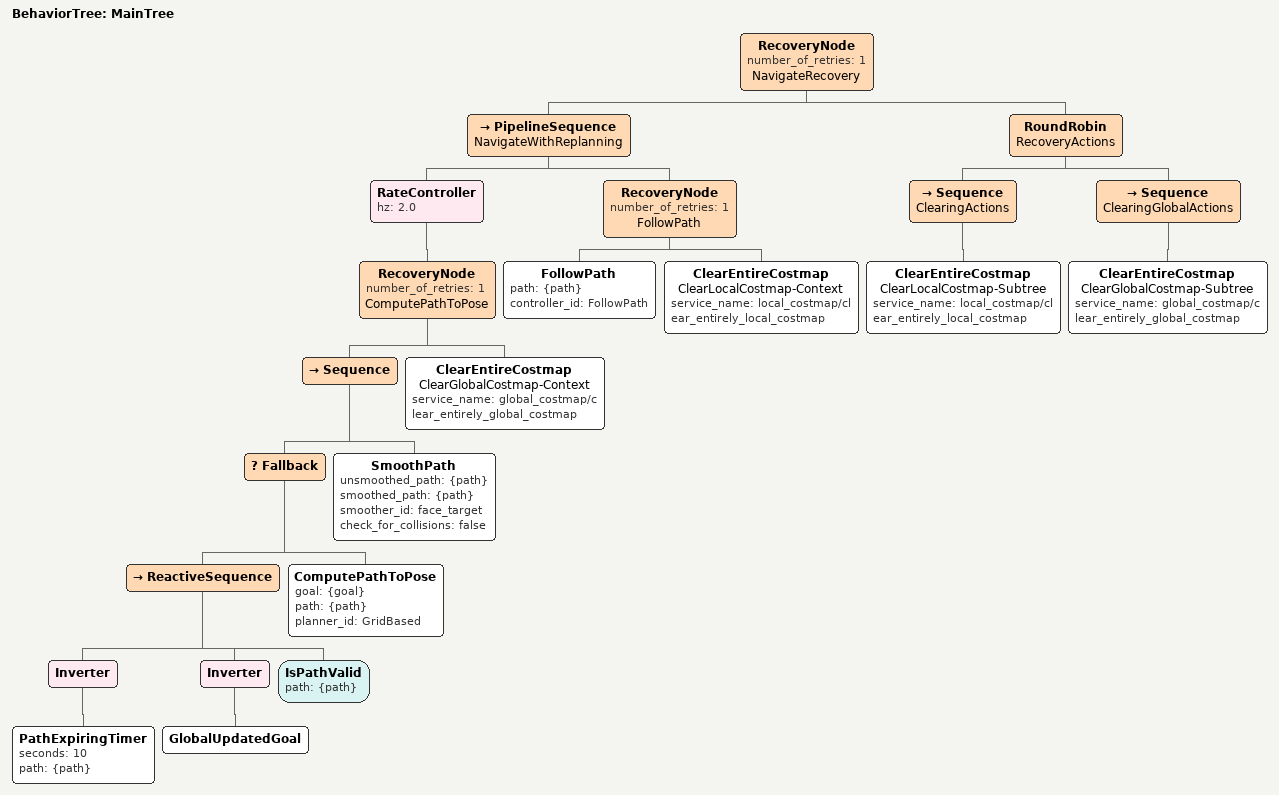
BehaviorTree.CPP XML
<root main_tree_to_execute="MainTree">
  <BehaviorTree ID="MainTree">
    <RecoveryNode number_of_retries="1" name="NavigateRecovery">
      <PipelineSequence name="NavigateWithReplanning">
        <RateController hz="2.0">
          <RecoveryNode number_of_retries="1" name="ComputePathToPose">
            <Sequence>
              <Fallback>
                <ReactiveSequence>
                  <Inverter><PathExpiringTimer seconds="10" path="{path}"/></Inverter>
                  <Inverter><GlobalUpdatedGoal/></Inverter>
                  <IsPathValid path="{path}"/>
                </ReactiveSequence>
                <ComputePathToPose goal="{goal}" path="{path}" planner_id="GridBased"/>
              </Fallback>
              <SmoothPath unsmoothed_path="{path}" smoothed_path="{path}"
                          smoother_id="face_target" check_for_collisions="false"/>
            </Sequence>
            <ClearEntireCostmap name="ClearGlobalCostmap-Context" service_name="global_costmap/clear_entirely_global_costmap"/>
          </RecoveryNode>
        </RateController>
        <RecoveryNode number_of_retries="1" name="FollowPath">
          <FollowPath path="{path}" controller_id="FollowPath"/>
          <ClearEntireCostmap name="ClearLocalCostmap-Context" service_name="local_costmap/clear_entirely_local_costmap"/>
        </RecoveryNode>
      </PipelineSequence>
      <RoundRobin name="RecoveryActions">
        <Sequence name="ClearingActions">
          <ClearEntireCostmap name="ClearLocalCostmap-Subtree" service_name="local_costmap/clear_entirely_local_costmap"/>
        </Sequence>
        <Sequence name="ClearingGlobalActions">
          <ClearEntireCostmap name="ClearGlobalCostmap-Subtree" service_name="global_costmap/clear_entirely_global_costmap"/>
        </Sequence>
      </RoundRobin>
    </RecoveryNode>
  </BehaviorTree>
</root>
